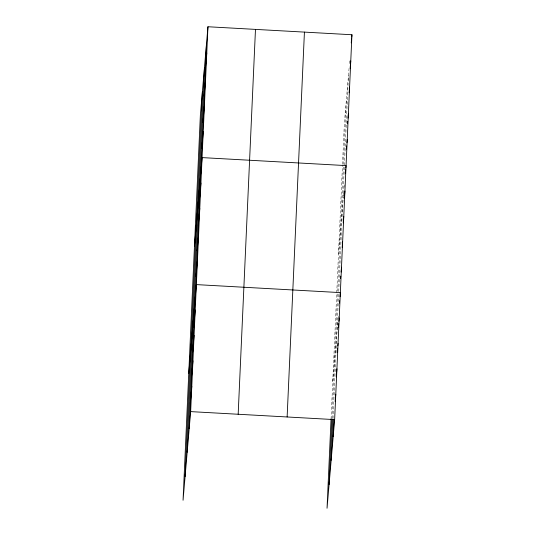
<?xml version="1.0" encoding="UTF-8"?>
<svg xmlns="http://www.w3.org/2000/svg" width="535" height="535" viewBox="0 0 535 535"><rect width="100%" height="100%" fill="white"/><g stroke="black" fill="none" stroke-linecap="round" stroke-linejoin="round"><path stroke-width="0.4" stroke-dasharray="2.67 2.01" d="M331.058 418.938L342.474 165.094M342.507 164.278L344.346 123.384L349.067 68.293M332.054 418.236L337.725 292.05M337.766 291.234L343.43 165.175M343.47 164.352L346.372 99.744M333.037 418.464L338.709 292.277M338.749 291.455L348.459 75.388M349.475 63.565L349.743 60.415M338.461 254.239L343.39 196.786M343.457 195.997L343.724 192.841M344.199 187.33L344.4 184.963M332.75 381.248L337.879 321.428M338.087 319.061L338.354 315.911"/><path stroke-width="0.8" d="M185.083 476.611L202.384 91.746M187.17 452.249L204.477 67.39M189.196 428.609L206.503 43.743M207.954 26.75L200.358 115.386L183.057 500.252L190.654 411.616L207.954 26.75L351.943 34.748L334.642 419.614L327.046 508.25L331.058 418.938M238.169 414.257L255.476 29.392M287.128 416.972L304.428 32.107M329.072 484.61L332.014 419.059M331.158 460.254L332.997 419.279M333.185 436.607L333.96 419.4M205.326 69.918L206.784 52.918M204.149 96.086L205.607 79.093M202.972 122.261L204.43 105.261M201.795 148.429L203.253 131.436M194.472 246.24L202.076 157.604L346.065 165.603L345.851 168.03M199.475 200.003L200.933 183.003M198.331 225.402L199.789 208.403M197.194 250.801L198.645 233.808M196.051 276.2L197.509 259.207M188.768 373.243L196.365 284.607L340.354 292.612L340.006 296.657M193.764 327.005L195.221 310.012M192.62 352.404L194.078 335.412M191.483 377.81L192.941 360.811M190.34 403.209L191.797 386.21M351.254 42.84L351.595 38.794M351.736 37.176L351.943 34.748M350.144 68.206L350.766 60.923M349.108 92.756L349.589 87.091M347.516 123.786L347.723 121.358M347.997 118.121L348.412 113.26M346.406 149.145L346.687 145.908M346.961 142.671L347.242 139.434M345.369 173.694L345.717 169.648M344.293 198.291L344.921 191.002M343.223 222.881L343.778 216.407M342.153 247.471L342.634 241.807M340.521 278.541L340.728 276.107M341.076 272.061L341.49 267.206M339.451 303.131L339.658 300.703M338.374 327.721L338.722 323.675M338.929 321.247L339.21 318.011M337.304 352.311L337.652 348.265M337.859 345.837L338.066 343.41M336.234 376.907L336.923 368.809M335.157 401.497L335.786 394.215M190.654 411.616L334.642 419.614"/></g></svg>
